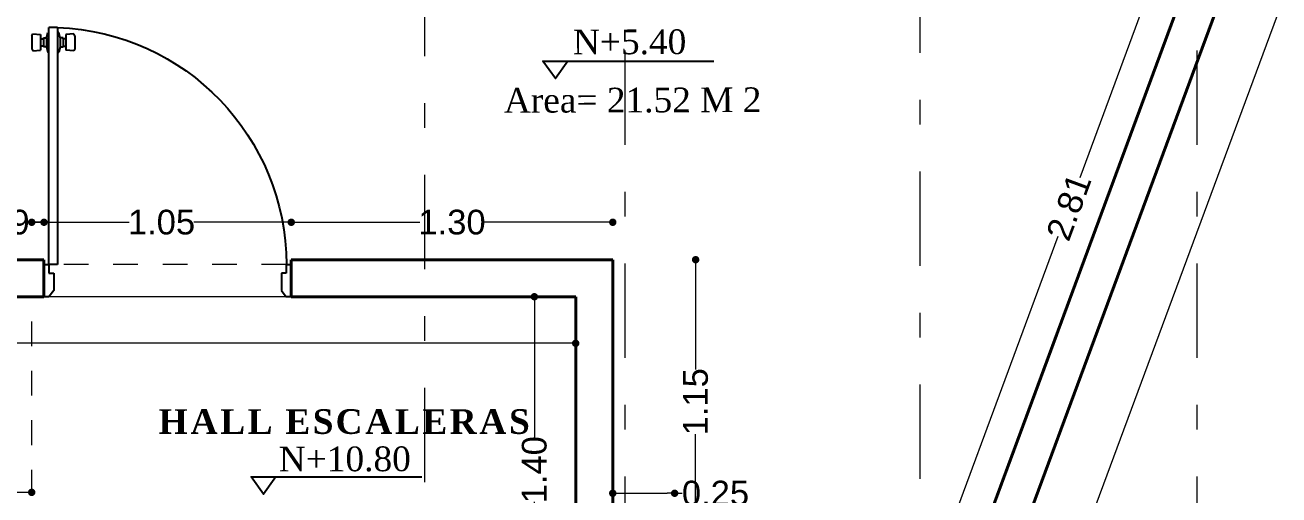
# Model space of a CAD drawing. Header units: inches. Extents: x 2908 to 3459, y -3172 to -55.
# Drawn here: x 3286.85 to 3291.92, y -195.54 to -193.64 of the extents above; entities that cross this region are included whole.
import ezdxf

# ---------------------------------------------------------------- set-up
doc = ezdxf.new("R2010")
doc.units = ezdxf.units.IN
doc.header["$MEASUREMENT"] = 0
doc.linetypes.add('ACAD_ISO03W100', pattern=[30, 12, -18])
doc.linetypes.add('DASHDOT', pattern=[25.4, 12.7, -6.35, 0, -6.35])
doc.layers.add('CARPINTERIA', color=3, linetype='Continuous')
doc.layers.add('TEXTO', color=4, linetype='Continuous')
for name, color, linetype, lineweight in [('COTA', 1, 'Continuous', 9), ('COTAS 01', 1, 'Continuous', 25), ('E-EJES', 1, 'DASHDOT', 5), ('LINEAS DE PROYECCIÒN', 74, 'ACAD_ISO03W100', 18), ('linmesa de proyecciones', 95, 'ACAD_ISO03W100', 5), ('muros 2', 5, 'Continuous', 40), ('PISO', 33, 'Continuous', 18), ('teja cortada', 252, 'Continuous', 30)]:
    doc.layers.add(name, color=color, linetype=linetype, lineweight=lineweight)
doc.styles.add('Arial new', font='arial.ttf')
doc.styles.add('CONSTRUCTORA', font='times.ttf', dxfattribs={"height": 0.3})
doc.dimstyles.new('GUS', dxfattribs={"dimtxt": 0.1, "dimasz": 0.03, "dimexe": 0.05, "dimexo": 0.05, "dimgap": 0.005, "dimtad": 0, "dimzin": 1, "dimdsep": 46, "dimtxsty": 'Arial new', "dimblk": 'DOT', "dimcen": 0.01, "dimse1": 1, "dimse2": 1, "dimclrd": 1, "dimclre": 252, "dimclrt": 1, "dimaunit": 1, "dimadec": 0, "dimazin": 2, "dimtfac": 1, "dimtmove": 0, "dimatfit": 2, "dimldrblk": 'ARCHTICK', "dimfxl": 1, "dimlwd": -1, "dimlwe": -1, "dimarcsym": 1})

# ---------------------------------------------------------------- blocks, each defined once
blk = doc.blocks.new('_Dot')
at = {"color": 0, "linetype": 'ByBlock', "lineweight": -2}
blk.add_line((-0.5, 0), (-1, 0), dxfattribs=at)
at = {"color": 0, "linetype": 'ByBlock', "const_width": 0.5}
blk.add_lwpolyline([(-0.25, 0, 1), (0.25, 0, 1)], format="xyb", close=True, dxfattribs=at)
blk = doc.blocks.new('*D5007')
at = {"layer": 'COTA', "color": 1, "linetype": 'Continuous', "transparency": 16777216}
for p, q in [((3292.1998, -192.8136), (3291.0525, -195.9164)), ((3289.8111, -199.2734), (3290.9585, -196.1706))]:
    blk.add_line(p, q, dxfattribs=at)
at = {"layer": 'Defpoints', "color": 0, "transparency": 16777216}
for p in [(3291.9869, -192.7029), (3292.2102, -192.7855), (3289.5774, -199.219)]:
    blk.add_point(p, dxfattribs=at)
at = {"layer": 'COTA', "color": 1, "transparency": 16777216, "xscale": 0.03, "yscale": 0.03, "zscale": 0.03}
for p, rotation in [((3292.2102, -192.7855), 69.70662671698605), ((3289.8007, -199.3015), 249.7066267169861)]:
    blk.add_blockref('_Dot', p, dxfattribs=dict(at, rotation=rotation))
at = {"layer": 'COTA', "color": 1, "transparency": 16777216, "insert": (3291.0055, -196.0435), "char_height": 0.1, "attachment_point": 5, "rotation": 69.7066, "style": 'Arial new'}
blk.add_mtext('6.95', dxfattribs=at)
blk = doc.blocks.new('_ArchTick')
at = {"color": 0, "linetype": 'ByBlock', "const_width": 0.15}
blk.add_lwpolyline([(-0.5, -0.5), (0.5, 0.5)], dxfattribs=at)
blk = doc.blocks.new('*D5008')
at = {"layer": 'COTA', "color": 1, "linetype": 'Continuous', "transparency": 16777216}
for p, q in [((3288.9054, -194.769), (3288.9054, -195.309)), ((3288.9054, -196.109), (3288.9054, -195.569))]:
    blk.add_line(p, q, dxfattribs=at)
at = {"layer": 'Defpoints', "color": 0, "transparency": 16777216}
for p in [(3289.0725, -194.739), (3288.9054, -196.139), (3289.0725, -196.139)]:
    blk.add_point(p, dxfattribs=at)
at = {"layer": 'COTA', "color": 1, "transparency": 16777216, "xscale": 0.03, "yscale": 0.03, "zscale": 0.03}
for p, rotation in [((3288.9054, -194.739), 90), ((3288.9054, -196.139), 270)]:
    blk.add_blockref('_Dot', p, dxfattribs=dict(at, rotation=rotation))
at = {"layer": 'COTA', "color": 1, "transparency": 16777216, "insert": (3288.9054, -195.439), "char_height": 0.1, "attachment_point": 5, "rotation": 90, "style": 'Arial new'}
blk.add_mtext('1.40', dxfattribs=at)
blk = doc.blocks.new('*D4988')
at = {"layer": 'COTA', "color": 1, "linetype": 'Continuous', "transparency": 16777216}
for p, q in [((3283.8753, -195.5306), (3285.2241, -195.5306)), ((3286.8425, -195.5306), (3285.4938, -195.5306))]:
    blk.add_line(p, q, dxfattribs=at)
at = {"layer": 'Defpoints', "color": 0, "transparency": 16777216}
for p in [(3286.8725, -195.5306), (3283.8453, -195.739), (3286.8725, -195.739)]:
    blk.add_point(p, dxfattribs=at)
at = {"layer": 'COTA', "color": 1, "transparency": 16777216, "xscale": 0.03, "yscale": 0.03, "zscale": 0.03, "rotation": 180}
blk.add_blockref('_Dot', (3283.8453, -195.5306), dxfattribs=at)
at = {"layer": 'COTA', "color": 1, "transparency": 16777216, "xscale": 0.03, "yscale": 0.03, "zscale": 0.03}
blk.add_blockref('_Dot', (3286.8725, -195.5306), dxfattribs=at)
at = {"layer": 'COTA', "color": 1, "transparency": 16777216, "insert": (3285.3589, -195.5306), "char_height": 0.1, "attachment_point": 5, "style": 'Arial new'}
blk.add_mtext('3.03', dxfattribs=at)
blk = doc.blocks.new('*D5013')
at = {"layer": 'COTA', "color": 1, "linetype": 'Continuous', "transparency": 16777216}
for p, q in [((3286.9025, -194.4375), (3287.2668, -194.4375)), ((3287.8922, -194.4375), (3287.5279, -194.4375))]:
    blk.add_line(p, q, dxfattribs=at)
at = {"layer": 'Defpoints', "color": 0, "transparency": 16777216}
for p in [(3287.9222, -194.4375), (3286.8725, -194.589), (3287.9222, -194.589)]:
    blk.add_point(p, dxfattribs=at)
at = {"layer": 'COTA', "color": 1, "transparency": 16777216, "xscale": 0.03, "yscale": 0.03, "zscale": 0.03, "rotation": 180}
blk.add_blockref('_Dot', (3286.8725, -194.4375), dxfattribs=at)
at = {"layer": 'COTA', "color": 1, "transparency": 16777216, "xscale": 0.03, "yscale": 0.03, "zscale": 0.03}
blk.add_blockref('_Dot', (3287.9222, -194.4375), dxfattribs=at)
at = {"layer": 'COTA', "color": 1, "transparency": 16777216, "insert": (3287.3974, -194.4375), "char_height": 0.1, "attachment_point": 5, "style": 'Arial new'}
blk.add_mtext('1.05', dxfattribs=at)
blk = doc.blocks.new('*D5014')
at = {"layer": 'COTA', "color": 1, "linetype": 'Continuous', "transparency": 16777216}
for p, q in [((3287.9522, -194.4375), (3288.4424, -194.4375)), ((3289.1925, -194.4375), (3288.7024, -194.4375))]:
    blk.add_line(p, q, dxfattribs=at)
at = {"layer": 'Defpoints', "color": 0, "transparency": 16777216}
for p in [(3289.2225, -194.4375), (3287.9222, -194.589), (3289.2225, -194.589)]:
    blk.add_point(p, dxfattribs=at)
at = {"layer": 'COTA', "color": 1, "transparency": 16777216, "xscale": 0.03, "yscale": 0.03, "zscale": 0.03, "rotation": 180}
blk.add_blockref('_Dot', (3287.9222, -194.4375), dxfattribs=at)
at = {"layer": 'COTA', "color": 1, "transparency": 16777216, "xscale": 0.03, "yscale": 0.03, "zscale": 0.03}
blk.add_blockref('_Dot', (3289.2225, -194.4375), dxfattribs=at)
at = {"layer": 'COTA', "color": 1, "transparency": 16777216, "insert": (3288.5724, -194.4375), "char_height": 0.1, "attachment_point": 5, "style": 'Arial new'}
blk.add_mtext('1.30', dxfattribs=at)
blk = doc.blocks.new('*D5015')
at = {"layer": 'COTA', "color": 1, "linetype": 'Continuous', "transparency": 16777216}
for p, q in [((3289.5577, -194.619), (3289.5577, -195.0334)), ((3289.5577, -195.709), (3289.5577, -195.2945))]:
    blk.add_line(p, q, dxfattribs=at)
at = {"layer": 'Defpoints', "color": 0, "transparency": 16777216}
for p in [(3289.2225, -194.589), (3289.5577, -194.589), (3289.2225, -195.739)]:
    blk.add_point(p, dxfattribs=at)
at = {"layer": 'COTA', "color": 1, "transparency": 16777216, "xscale": 0.03, "yscale": 0.03, "zscale": 0.03}
for p, rotation in [((3289.5577, -194.589), 90), ((3289.5577, -195.739), 270)]:
    blk.add_blockref('_Dot', p, dxfattribs=dict(at, rotation=rotation))
at = {"layer": 'COTA', "color": 1, "transparency": 16777216, "insert": (3289.5577, -195.164), "char_height": 0.1, "attachment_point": 5, "rotation": 90, "style": 'Arial new'}
blk.add_mtext('1.15', dxfattribs=at)
blk = doc.blocks.new('*D5016')
at = {"layer": 'COTA', "color": 1, "linetype": 'Continuous', "transparency": 16777216}
for p, q in [((3289.2525, -195.5343), (3289.4428, -195.5343)), ((3289.4728, -195.5343), (3289.5028, -195.5343))]:
    blk.add_line(p, q, dxfattribs=at)
at = {"layer": 'Defpoints', "color": 0, "transparency": 16777216}
for p in [(3289.4728, -195.5343), (3289.2225, -195.739), (3289.4728, -195.739)]:
    blk.add_point(p, dxfattribs=at)
at = {"layer": 'COTA', "color": 1, "transparency": 16777216, "xscale": 0.03, "yscale": 0.03, "zscale": 0.03, "rotation": 180}
blk.add_blockref('_Dot', (3289.2225, -195.5343), dxfattribs=at)
at = {"layer": 'COTA', "color": 1, "transparency": 16777216, "xscale": 0.03, "yscale": 0.03, "zscale": 0.03}
blk.add_blockref('_Dot', (3289.4728, -195.5343), dxfattribs=at)
at = {"layer": 'COTA', "color": 1, "transparency": 16777216, "insert": (3289.638, -195.5343), "char_height": 0.1, "attachment_point": 5, "style": 'Arial new'}
blk.add_mtext('0.25', dxfattribs=at)
blk = doc.blocks.new('*D5021')
at = {"layer": 'COTA', "color": 1, "linetype": 'Continuous', "transparency": 16777216}
for p, q in [((3291.5439, -193.0867), (3291.1109, -194.2576)), ((3290.5905, -195.6649), (3291.0235, -194.4941))]:
    blk.add_line(p, q, dxfattribs=at)
at = {"layer": 'Defpoints', "color": 0, "transparency": 16777216}
for p in [(3291.5543, -193.0586), (3291.6785, -193.1045), (3290.7043, -195.739)]:
    blk.add_point(p, dxfattribs=at)
at = {"layer": 'COTA', "color": 1, "transparency": 16777216, "xscale": 0.03, "yscale": 0.03, "zscale": 0.03}
for p, rotation in [((3291.5543, -193.0586), 69.7066267169996), ((3290.5801, -195.693), 249.7066267169996)]:
    blk.add_blockref('_Dot', p, dxfattribs=dict(at, rotation=rotation))
at = {"layer": 'COTA', "color": 1, "transparency": 16777216, "insert": (3291.0672, -194.3758), "char_height": 0.1, "attachment_point": 5, "rotation": 69.7066, "style": 'Arial new'}
blk.add_mtext('2.81', dxfattribs=at)
blk = doc.blocks.new('PUERTAACCESO')
at = {"layer": 'CARPINTERIA'}
for p, q in [((2402.2096, 632.4132), (2402.2095, 631.4538)), ((2402.2096, 632.4132), (2402.2446, 632.4132)), ((2402.2445, 631.4538), (2402.2446, 632.4132)), ((2402.1398, 632.3793), (2402.1444, 632.3874)), ((2402.1398, 632.3793), (2402.1398, 632.327)), ((2402.1444, 632.3874), (2402.1757, 632.3847)), ((2402.1757, 632.3847), (2402.1757, 632.3217)), ((2402.1757, 632.3677), (2402.1873, 632.3677)), ((2402.1873, 632.3677), (2402.1873, 632.3712)), ((2402.1873, 632.3712), (2402.199, 632.3712)), ((2402.1873, 632.3677), (2402.1873, 632.3386)), ((2402.199, 632.3712), (2402.205, 632.3937)), ((2402.199, 632.3712), (2402.199, 632.3352)), ((2402.205, 632.3937), (2402.2096, 632.3937)), ((2402.2491, 632.3937), (2402.2446, 632.3937)), ((2402.2551, 632.3712), (2402.2491, 632.3937)), ((2402.2668, 632.3712), (2402.2551, 632.3712)), ((2402.2551, 632.3712), (2402.2551, 632.3352)), ((2402.2668, 632.3677), (2402.2668, 632.3712)), ((2402.2784, 632.3677), (2402.2668, 632.3677)), ((2402.2668, 632.3677), (2402.2668, 632.3386)), ((2402.3097, 632.3874), (2402.2784, 632.3847)), ((2402.2784, 632.3847), (2402.2784, 632.3217)), ((2402.3143, 632.3793), (2402.3097, 632.3874)), ((2402.3143, 632.3793), (2402.3143, 632.327)), ((2402.1398, 632.327), (2402.1444, 632.319)), ((2402.1444, 632.319), (2402.1757, 632.3217)), ((2402.1873, 632.3386), (2402.1757, 632.3386)), ((2402.1873, 632.3352), (2402.1873, 632.3386)), ((2402.199, 632.3352), (2402.1873, 632.3352)), ((2402.199, 632.3352), (2402.205, 632.3127)), ((2402.205, 632.3127), (2402.2096, 632.3127)), ((2402.2491, 632.3127), (2402.2445, 632.3127)), ((2402.2551, 632.3352), (2402.2491, 632.3127)), ((2402.2551, 632.3352), (2402.2668, 632.3352)), ((2402.2668, 632.3386), (2402.2784, 632.3386)), ((2402.2668, 632.3352), (2402.2668, 632.3386)), ((2402.3097, 632.319), (2402.2784, 632.3217)), ((2402.3143, 632.327), (2402.3097, 632.319)), ((2401.2846, 631.4538), (2401.2646, 631.4538)), ((2401.2846, 631.4538), (2401.2846, 631.4188)), ((2402.2095, 631.4538), (2402.2445, 631.4538)), ((2402.2446, 631.4541), (2402.2446, 631.4191)), ((2402.2646, 631.4538), (2402.2446, 631.4538)), ((2401.2846, 631.4188), (2401.3046, 631.4188)), ((2401.3046, 631.4188), (2401.3046, 631.3488)), ((2402.2446, 631.4191), (2402.2246, 631.4191)), ((2402.2246, 631.4191), (2402.2246, 631.3491)), ((2401.3046, 631.3488), (2401.2846, 631.3238)), ((2402.2246, 631.3491), (2402.2446, 631.3241)), ((2401.2646, 631.3238), (2401.2846, 631.3238)), ((2402.2446, 631.3241), (2402.2646, 631.3241))]:
    blk.add_line(p, q, dxfattribs=at)
blk.add_arc((2402.2445, 631.4538), 0.96, 92.0882, 180, dxfattribs=at)
at = {"layer": 'linmesa de proyecciones', "ltscale": 0.001}
blk.add_line((2401.2846, 631.4538), (2402.2102, 631.4538), dxfattribs=at)
at = {"layer": 'PISO'}
blk.add_line((2401.2846, 631.3238), (2402.2446, 631.3241), dxfattribs=at)
blk = doc.blocks.new('*D5043')
at = {"layer": 'COTA', "color": 1, "linetype": 'Continuous', "transparency": 16777216}
for p, q in [((3282.9022, -194.9273), (3285.8374, -194.9273)), ((3289.0425, -194.9273), (3286.1073, -194.9273))]:
    blk.add_line(p, q, dxfattribs=at)
at = {"layer": 'Defpoints', "color": 0, "transparency": 16777216}
for p in [(3282.8722, -194.739), (3289.0725, -194.739), (3289.0725, -194.9273)]:
    blk.add_point(p, dxfattribs=at)
at = {"layer": 'COTA', "color": 1, "transparency": 16777216, "xscale": 0.03, "yscale": 0.03, "zscale": 0.03, "rotation": 180}
blk.add_blockref('_Dot', (3282.8722, -194.9273), dxfattribs=at)
at = {"layer": 'COTA', "color": 1, "transparency": 16777216, "xscale": 0.03, "yscale": 0.03, "zscale": 0.03}
blk.add_blockref('_Dot', (3289.0725, -194.9273), dxfattribs=at)
at = {"layer": 'COTA', "color": 1, "transparency": 16777216, "insert": (3285.9724, -194.9273), "char_height": 0.1, "attachment_point": 5, "style": 'Arial new'}
blk.add_mtext('6.20', dxfattribs=at)
blk = doc.blocks.new('*D5051')
at = {"layer": 'COTA', "color": 1, "linetype": 'Continuous', "transparency": 16777216}
for p, q in [((3286.5643, -194.4375), (3286.5933, -194.4375)), ((3286.8922, -194.4375), (3286.8633, -194.4375))]:
    blk.add_line(p, q, dxfattribs=at)
at = {"layer": 'Defpoints', "color": 0, "transparency": 16777216}
for p in [(3286.9222, -194.4375), (3286.5343, -194.589), (3286.9222, -194.589)]:
    blk.add_point(p, dxfattribs=at)
at = {"layer": 'COTA', "color": 1, "transparency": 16777216, "xscale": 0.03, "yscale": 0.03, "zscale": 0.03, "rotation": 180}
blk.add_blockref('_Dot', (3286.5343, -194.4375), dxfattribs=at)
at = {"layer": 'COTA', "color": 1, "transparency": 16777216, "xscale": 0.03, "yscale": 0.03, "zscale": 0.03}
blk.add_blockref('_Dot', (3286.9222, -194.4375), dxfattribs=at)
at = {"layer": 'COTA', "color": 1, "transparency": 16777216, "insert": (3286.7283, -194.4375), "char_height": 0.1, "attachment_point": 5, "style": 'Arial new'}
blk.add_mtext('0.39', dxfattribs=at)

msp = doc.modelspace()

# ---------------------------------------------------------------- linework, layer by layer
at = {"layer": 'E-EJES', "ltscale": 0.03}
for p, q in [((3289.2726, -201.0196), (3289.2726, -190.7846)), ((3290.4639, -190.7846), (3290.4639, -201.0196)), ((3291.5865, -201.0196), (3291.5865, -190.7846)), ((3288.4624, -200.6612), (3288.4624, -191.0626))]:
    msp.add_line(p, q, dxfattribs=at)
at = {"layer": 'LINEAS DE PROYECCIÒN', "ltscale": 0.003}
msp.add_line((3286.8725, -195.739), (3286.8724, -194.7387), dxfattribs=at)
at = {"layer": 'muros 2'}
for p, q in [((3291.839, -193.1029), (3290.8642, -195.739)), ((3291.839, -193.1029), (3290.8642, -195.739)), ((3291.6785, -193.1045), (3290.7043, -195.739)), ((3286.5343, -194.589), (3286.9222, -194.589)), ((3286.9222, -194.739), (3286.9222, -194.589)), ((3287.9222, -194.739), (3287.9222, -194.589)), ((3287.9222, -194.589), (3289.2225, -194.589)), ((3289.2225, -195.739), (3289.2225, -194.589)), ((3282.8722, -194.739), (3286.9222, -194.739)), ((3287.9222, -194.739), (3289.0725, -194.739)), ((3289.0725, -195.7443), (3289.0725, -194.739)), ((3289.0725, -195.739), (3289.0725, -194.739)), ((3291.0166, -194.8943), (3290.7043, -195.739))]:
    msp.add_line(p, q, dxfattribs=at)
at = {"layer": 'TEXTO', "ltscale": 0.008}
for points in [[(3289.0403, -193.786), (3288.9903, -193.856), (3288.9403, -193.786), (3289.6312, -193.786)], [(3287.8596, -195.4682), (3287.8096, -195.5382), (3287.7596, -195.4682), (3288.4505, -195.4682)]]:
    msp.add_lwpolyline(points, dxfattribs=at)

# ---------------------------------------------------------------- block references
at = {"layer": 'teja cortada', "xscale": -1}
msp.add_blockref('PUERTAACCESO', (5689.1868, -826.0628), dxfattribs=at)

# ---------------------------------------------------------------- texts
at = {"layer": 'COTAS 01', "char_height": 0.1, "attachment_point": 1, "rotation": 0.1492, "style": 'CONSTRUCTORA'}
for s, width, insert in [('N+5.40', 0.828029, (3289.0613, -193.6579, -0.0003)), ('Area= 21.52 M 2 ', 1.114537, (3288.782, -193.8942)), ('N+10.80', 0.828029, (3287.8715, -195.3461))]:
    msp.add_mtext_dynamic_manual_height_columns(s, width=width, gutter_width=0.5, heights=[0], dxfattribs=dict(at, insert=insert))
at = {"layer": 'TEXTO', "insert": (3287.3858, -195.194), "char_height": 0.1, "width": 2.362761, "attachment_point": 1, "style": 'CONSTRUCTORA'}
msp.add_mtext('{\\fTimes New Roman|b1|i0|c0|p18;\\T1.1;HALL ESCALERAS}', dxfattribs=at)

# ---------------------------------------------------------------- dimensions: what is measured, and where the dimension line sits
at = {"layer": 'COTA'}
for p1, p2, distance, picture, middle in [((3289.5774, -199.219), (3291.9869, -192.7029), -0.2381, '*D5007', (3291.0055, -196.0435)), ((3290.7043, -195.739), (3291.6785, -193.1045), 0.1324, '*D5021', (3291.0672, -194.3758))]:
    dim = msp.add_aligned_dim(p1=p1, p2=p2, distance=distance, dimstyle='GUS', dxfattribs=at)
    dim.commit()
    dim.dimension.update_dxf_attribs({"geometry": picture, "text_midpoint": middle})
for base, p1, p2, picture, middle in [((3286.9222, -194.4375), (3286.5343, -194.589), (3286.9222, -194.589), '*D5051', (3286.7283, -194.4375)), ((3287.9222, -194.4375), (3286.8725, -194.589), (3287.9222, -194.589), '*D5013', (3287.3974, -194.4375)), ((3289.2225, -194.4375), (3287.9222, -194.589), (3289.2225, -194.589), '*D5014', (3288.5724, -194.4375)), ((3289.0725, -194.9273), (3282.8722, -194.739), (3289.0725, -194.739), '*D5043', (3285.9724, -194.9273)), ((3286.8725, -195.5306), (3283.8453, -195.739), (3286.8725, -195.739), '*D4988', (3285.3589, -195.5306)), ((3289.4728, -195.5343), (3289.2225, -195.739), (3289.4728, -195.739), '*D5016', (3289.638, -195.5343))]:
    dim = msp.add_linear_dim(base=base, p1=p1, p2=p2, dimstyle='GUS', dxfattribs=at)
    dim.commit()
    dim.dimension.update_dxf_attribs({"geometry": picture, "text_midpoint": middle})
for base, p1, p2, picture, middle in [((3289.5577, -194.589), (3289.2225, -195.739), (3289.2225, -194.589), '*D5015', (3289.5577, -195.164)), ((3288.9054, -196.139), (3289.0725, -194.739), (3289.0725, -196.139), '*D5008', (3288.9054, -195.439))]:
    dim = msp.add_linear_dim(base=base, p1=p1, p2=p2, angle=90, dimstyle='GUS', dxfattribs=at)
    dim.commit()
    dim.dimension.update_dxf_attribs({"geometry": picture, "text_midpoint": middle})

doc.saveas('drawing.dxf')
